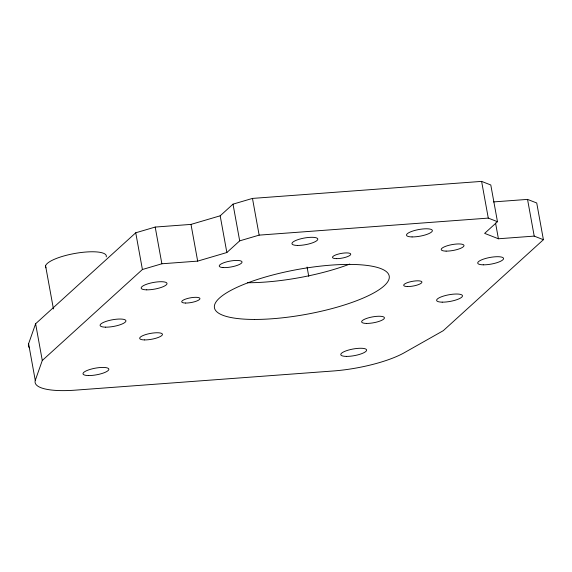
<?xml version="1.0" encoding="UTF-8"?>
<svg xmlns="http://www.w3.org/2000/svg" width="572" height="572" viewBox="0 0 572 572"><rect width="100%" height="100%" fill="white"/><g stroke="black" fill="none" stroke-linecap="round" stroke-linejoin="round"><path stroke-width="0.86" d="M28.6 343.715L35.614 323.766L135.736 232.79L155.198 227.063L190.998 224.403L220.177 215.808L233.018 204.147L252.474 198.412L481.61 181.388L490.797 184.985L497.468 221.7L484.634 233.369L498.412 238.767L534.212 236.107L543.4 239.704L443.279 330.68L403.718 353.046A61.783 15.887 -10.3 0 1 333.161 370.992L75.382 390.147A61.783 15.887 -10.3 0 1 35.271 380.43L28.6 343.715A61.783 15.887 -10.3 0 0 29.372 347.79M35.271 380.43L42.285 360.482L142.414 269.505L161.869 263.778L197.669 261.118L226.855 252.524L239.689 240.862L259.145 235.128L488.281 218.104L497.468 221.7M493.486 201.923L527.541 199.392L536.729 202.988L543.4 239.704M527.541 199.392L534.212 236.107M495.552 223.03L498.412 238.767M481.61 181.388L488.281 218.104M307.078 267.053L308.758 276.376M252.474 198.412L259.145 235.128M233.018 204.147L239.689 240.862M220.177 215.808L226.855 252.524M190.998 224.403L197.669 261.118M155.198 227.063L161.869 263.778M135.736 232.79L142.414 269.505M45.581 265.816L53.432 308.937M35.614 323.766L42.285 360.482M349.771 264.078A88.817 22.837 -10.3 0 1 247.404 282.725M45.967 267.846A30.895 7.944 -10.3 0 1 74.431 253.532A30.895 7.944 -10.3 0 1 106.228 256.871M144.544 339.918A11.583 2.982 -10.3 0 0 162.419 334.656A11.583 2.982 -10.3 0 0 146.175 334.427A11.583 2.982 -10.3 0 0 144.544 339.918M366.523 323.423A11.583 2.982 -10.3 0 0 384.398 318.161A11.583 2.982 -10.3 0 0 368.153 317.925A11.583 2.982 -10.3 0 0 366.523 323.423M222.994 267.56A11.583 2.982 -10.3 0 0 241.792 262.762A11.583 2.982 -10.3 0 0 227.113 261.74A11.583 2.982 -10.3 0 0 222.994 267.56M446.11 251.115A11.583 2.982 -10.3 0 0 463.978 245.846A11.583 2.982 -10.3 0 0 447.74 245.617A11.583 2.982 -10.3 0 0 446.11 251.115M407.614 286.551A9.266 2.381 -10.3 0 0 421.914 282.339A9.266 2.381 -10.3 0 0 408.916 282.153A9.266 2.381 -10.3 0 0 407.614 286.551M442.199 302.152A13.127 3.375 -10.3 0 0 462.448 296.182A13.127 3.375 -10.3 0 0 444.044 295.917A13.127 3.375 -10.3 0 0 442.199 302.152M297.512 245.431A13.127 3.375 -10.3 0 0 317.76 239.468A13.127 3.375 -10.3 0 0 299.356 239.203A13.127 3.375 -10.3 0 0 297.512 245.431M185.643 303.046A9.266 2.381 -10.3 0 0 199.935 298.834A9.266 2.381 -10.3 0 0 186.944 298.648A9.266 2.381 -10.3 0 0 185.643 303.046M336.422 258.644A9.266 2.381 -10.3 0 0 350.722 254.433A9.266 2.381 -10.3 0 0 337.723 254.247A9.266 2.381 -10.3 0 0 336.422 258.644M483.276 264.829A13.127 3.375 -10.3 0 0 503.524 258.866A13.127 3.375 -10.3 0 0 485.12 258.601A13.127 3.375 -10.3 0 0 483.276 264.829M254.376 319.441A88.817 22.837 -10.3 0 0 389.196 278.285A88.817 22.837 -10.3 0 0 261.912 278.056A88.817 22.837 -10.3 0 0 254.376 319.441M412.076 236.922A13.127 3.375 -10.3 0 0 432.332 230.952A13.127 3.375 -10.3 0 0 413.921 230.688A13.127 3.375 -10.3 0 0 412.076 236.922M146.725 289.84A13.127 3.375 -10.3 0 0 166.981 283.876A13.127 3.375 -10.3 0 0 148.577 283.612A13.127 3.375 -10.3 0 0 146.725 289.84M105.648 327.163A13.127 3.375 -10.3 0 0 125.904 321.192A13.127 3.375 -10.3 0 0 107.493 320.935A13.127 3.375 -10.3 0 0 105.648 327.163M346.332 356.392A13.127 3.375 -10.3 0 0 366.588 350.429A13.127 3.375 -10.3 0 0 348.176 350.164A13.127 3.375 -10.3 0 0 346.332 356.392M88.553 375.554A13.127 3.375 -10.3 0 0 108.809 369.583A13.127 3.375 -10.3 0 0 90.397 369.326A13.127 3.375 -10.3 0 0 88.553 375.554"/></g></svg>
